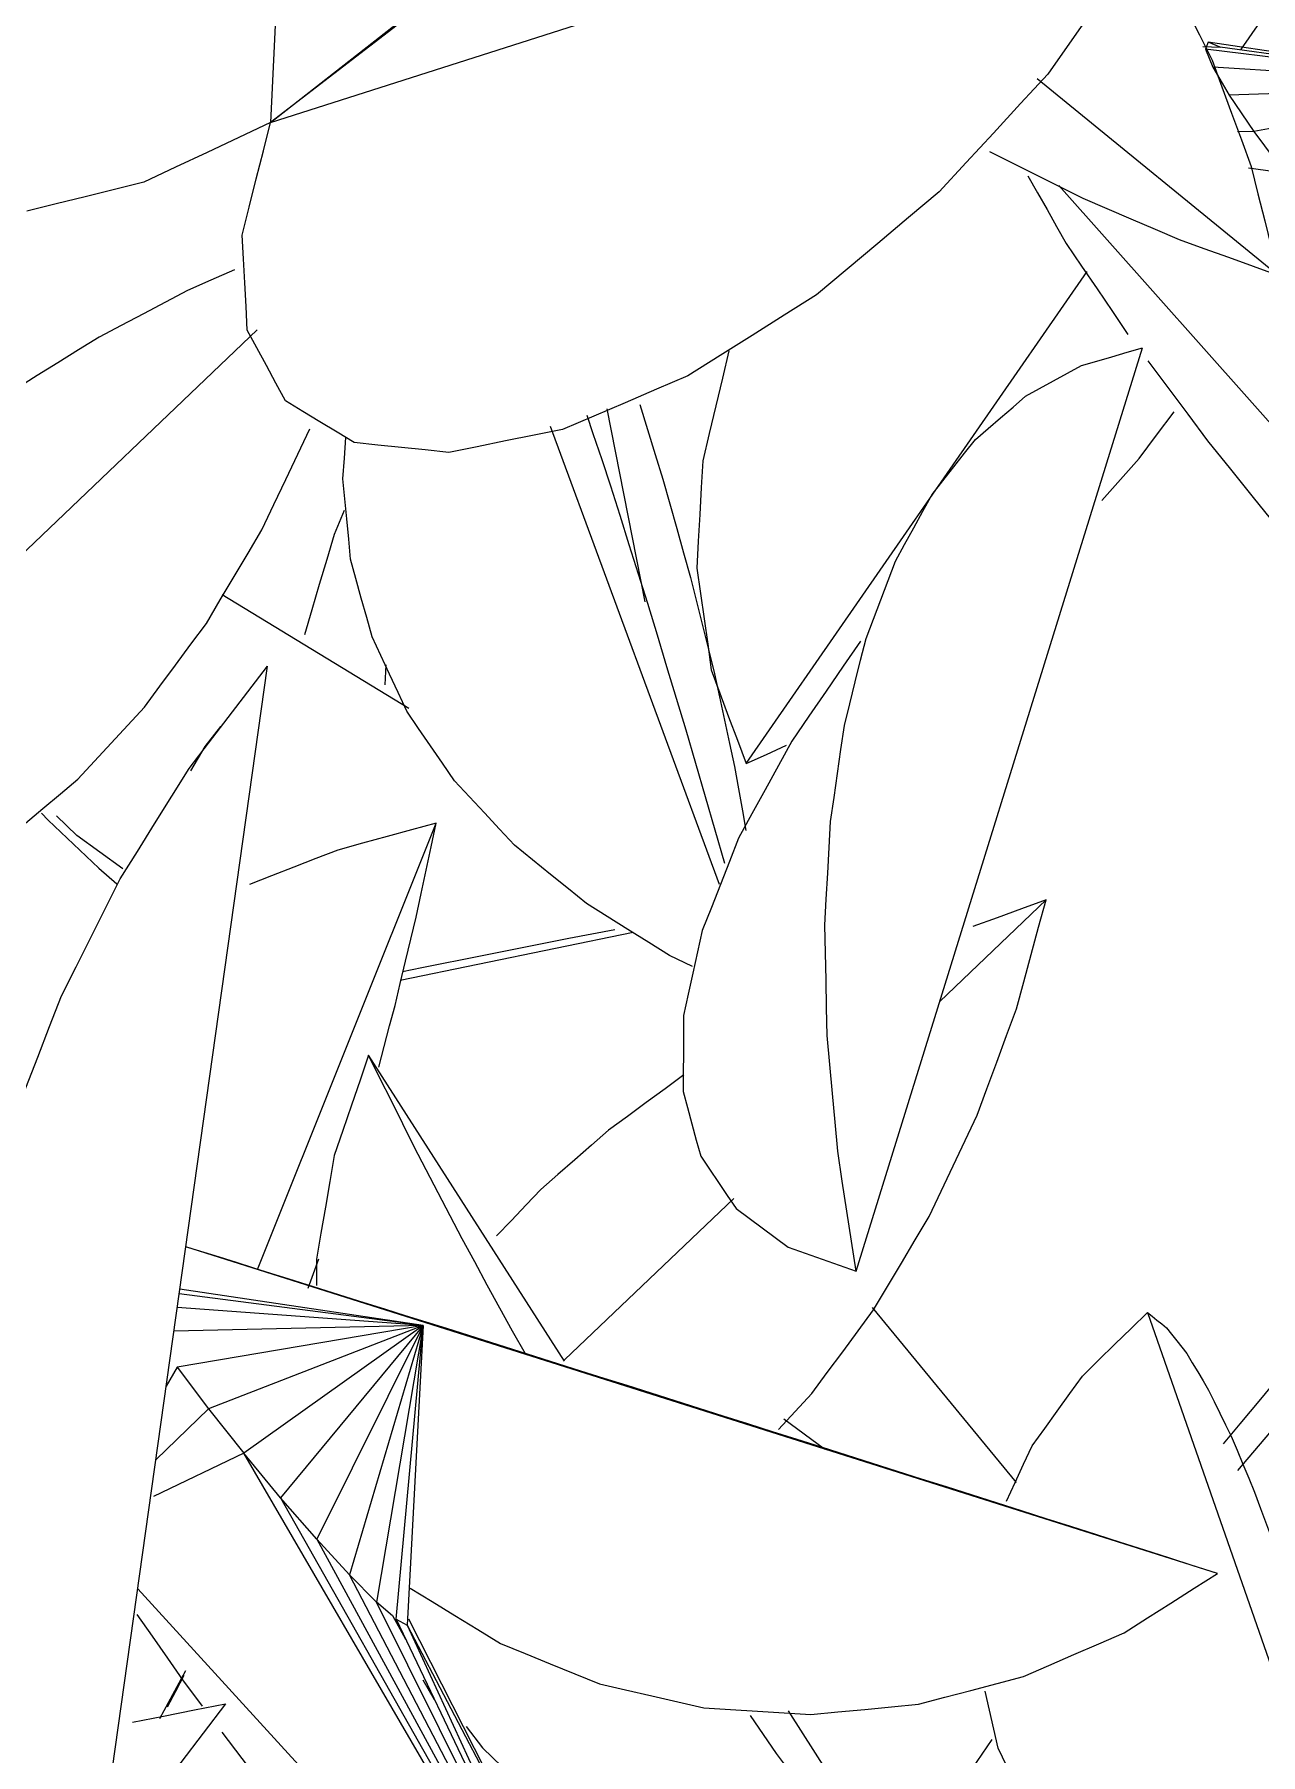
# Model space of a CAD drawing. Header units: metres. Extents: x 10.2 to 20.8, y -0.2 to 6.6.
# Drawn here: x 17.858 to 17.9044, y 1.4406 to 1.5058 of the extents above; entities that cross this region are included whole.
import ezdxf

# ---------------------------------------------------------------- set-up
doc = ezdxf.new("R2010")
doc.units = ezdxf.units.M
doc.layers.add('Importações nas famílias', color=250, linetype='Continuous', lineweight=5)
doc.layers.add('Vegetação', color=7, linetype='Continuous', lineweight=5)

# ---------------------------------------------------------------- blocks, each defined once
blk = doc.blocks.new('Planta_pergolado_12200 - plantas pergolado_skp_Component_12-V337-Corte 3')
at = {"layer": 'Importações nas famílias'}
for p, q in [((17.900087, 1.50949), (17.900666, 1.508605)), ((17.905091, 1.496625), (17.895969, 1.504064))]:
    blk.add_line(p, q, dxfattribs=at)
at = {"layer": 'Importações nas famílias', "flags": 128}
for points in [[(17.900666, 1.508605), (17.901147, 1.507648), (17.901628, 1.506691), (17.902109, 1.505734), (17.90259, 1.504777)], [(17.90259, 1.504777), (17.902961, 1.503771), (17.903333, 1.502765), (17.903705, 1.501759), (17.904076, 1.500752)], [(17.897707, 1.499537), (17.896824, 1.499978), (17.895941, 1.500419), (17.895058, 1.50086), (17.894175, 1.501302)], [(17.904076, 1.500752), (17.90433, 1.49972), (17.904584, 1.498689), (17.904838, 1.497657), (17.905091, 1.496625)], [(17.901359, 1.497973), (17.900446, 1.498364), (17.899533, 1.498755), (17.89862, 1.499146), (17.897707, 1.499537)], [(17.905091, 1.496625), (17.904158, 1.496962), (17.903225, 1.497299), (17.902292, 1.497636), (17.901359, 1.497973)]]:
    blk.add_lwpolyline(points, dxfattribs=at)
blk = doc.blocks.new('Planta_pergolado_12200 - plantas pergolado_skp_Component_16-V338-Corte 3')
blk.add_blockref('Planta_pergolado_12200 - plantas pergolado_skp_Component_12-V337-Corte 3', (0, 0))
blk = doc.blocks.new('Planta_pergolado_12200 - plantas pergolado_skp_Component_12-V388-Corte 3')
at = {"layer": 'Importações nas famílias'}
for p, q in [((17.900147, 1.457355), (17.910351, 1.428102)), ((17.898323, 1.434946), (17.897705, 1.435531)), ((17.900179, 1.433191), (17.89956, 1.433776))]:
    blk.add_line(p, q, dxfattribs=at)
at = {"layer": 'Importações nas famílias', "flags": 128}
for points in [[(17.897679, 1.45494), (17.898296, 1.455543), (17.898913, 1.456147), (17.89953, 1.456751), (17.900147, 1.457355)], [(17.900147, 1.457355), (17.900326, 1.45721), (17.900505, 1.457066), (17.900685, 1.456921), (17.900864, 1.456777)], [(17.900864, 1.456777), (17.901057, 1.456531), (17.901251, 1.456285), (17.901444, 1.45604), (17.901637, 1.455794)], [(17.901637, 1.455794), (17.901842, 1.45545), (17.902047, 1.455106), (17.902252, 1.454762), (17.902457, 1.454417)], [(17.895777, 1.452305), (17.896252, 1.452964), (17.896728, 1.453622), (17.897203, 1.454281), (17.897679, 1.45494)], [(17.902457, 1.454417), (17.902671, 1.453979), (17.902886, 1.45354), (17.9031, 1.453101), (17.903315, 1.452663)], [(17.903315, 1.452663), (17.903536, 1.452134), (17.903757, 1.451606), (17.903979, 1.451077), (17.9042, 1.450549)], [(17.894808, 1.450212), (17.895131, 1.45091), (17.895454, 1.451607), (17.895777, 1.452305)], [(17.9042, 1.450549), (17.904426, 1.449936), (17.904652, 1.449324), (17.904878, 1.448712), (17.905104, 1.448099)], [(17.905104, 1.448099), (17.905332, 1.44741), (17.905561, 1.446721), (17.905789, 1.446031), (17.906017, 1.445342)], [(17.906017, 1.445342), (17.906244, 1.444583), (17.906472, 1.443824), (17.9067, 1.443065), (17.906927, 1.442307)], [(17.894496, 1.44086), (17.894331, 1.441576), (17.894166, 1.442291), (17.894001, 1.443007)], [(17.906927, 1.442307), (17.907152, 1.441487), (17.907377, 1.440667), (17.907601, 1.439847), (17.907826, 1.439028)], [(17.895796, 1.438108), (17.895471, 1.438796), (17.895146, 1.439484), (17.894821, 1.440172), (17.894496, 1.44086)], [(17.907826, 1.439028), (17.908045, 1.438156), (17.908264, 1.437284), (17.908483, 1.436413), (17.908703, 1.435541)], [(17.897705, 1.435531), (17.897227, 1.436175), (17.89675, 1.436819), (17.896273, 1.437463), (17.895796, 1.438108)], [(17.908703, 1.435541), (17.908914, 1.434627), (17.909125, 1.433713), (17.909336, 1.4328), (17.909548, 1.431886)], [(17.90316, 1.431142), (17.902414, 1.431655), (17.901669, 1.432167), (17.900924, 1.432679), (17.900179, 1.433191)], [(17.909548, 1.431886), (17.909748, 1.43094), (17.909949, 1.429994), (17.91015, 1.429048), (17.910351, 1.428102)], [(17.906577, 1.429433), (17.905723, 1.42986), (17.904868, 1.430287), (17.904014, 1.430715), (17.90316, 1.431142)], [(17.910351, 1.428102), (17.909408, 1.428435), (17.908464, 1.428768), (17.907521, 1.4291), (17.906577, 1.429433)]]:
    blk.add_lwpolyline(points, dxfattribs=at)
blk = doc.blocks.new('Planta_pergolado_12200 - plantas pergolado_skp_Component_17-V390-Corte 3')
at = {"layer": 'Importações nas famílias'}
blk.add_line((17.909843, 1.458818), (17.903558, 1.451367), dxfattribs=at)
at = {"layer": 'Importações nas famílias', "flags": 128}
for points in [[(17.905198, 1.455007), (17.904422, 1.454073), (17.903646, 1.453139), (17.903016, 1.452379)], [(17.894256, 1.441185), (17.893874, 1.44063), (17.893492, 1.440075), (17.89311, 1.43952), (17.892728, 1.438965)]]:
    blk.add_lwpolyline(points, dxfattribs=at)
blk = doc.blocks.new('Planta_pergolado_12200 - plantas pergolado_skp_Component_16-V391-Corte 3')
for name in ['Planta_pergolado_12200 - plantas pergolado_skp_Component_17-V390-Corte 3', 'Planta_pergolado_12200 - plantas pergolado_skp_Component_12-V388-Corte 3']:
    blk.add_blockref(name, (0, 0))
blk = doc.blocks.new('Planta_pergolado_12200 - plantas pergolado_skp_-3067429-Corte 3')
for name in ['Planta_pergolado_12200 - plantas pergolado_skp_Component_16-V338-Corte 3', 'Planta_pergolado_12200 - plantas pergolado_skp_Component_16-V391-Corte 3']:
    blk.add_blockref(name, (0, 0))
blk = doc.blocks.new('Planta_pergolado_12200 - plantas pergolado_skp_Component_12-V491-Corte 3')
at = {"layer": 'Importações nas famílias'}
for p, q in [((17.865233, 1.442536), (17.86041, 1.436214)), ((17.856886, 1.431595), (17.831294, 1.398052)), ((17.842214, 1.429939), (17.843093, 1.430958)), ((17.832399, 1.412736), (17.832708, 1.413598))]:
    blk.add_line(p, q, dxfattribs=at)
at = {"layer": 'Importações nas famílias', "flags": 128}
for points in [[(17.861712, 1.441835), (17.862886, 1.442069), (17.864059, 1.442302), (17.865233, 1.442536)], [(17.851336, 1.437557), (17.85247, 1.43815), (17.853603, 1.438743), (17.854737, 1.439336)], [(17.847043, 1.434544), (17.848117, 1.435297), (17.84919, 1.43605), (17.850263, 1.436804), (17.851336, 1.437557)], [(17.843093, 1.430958), (17.84408, 1.431854), (17.845068, 1.432751), (17.846056, 1.433647), (17.847043, 1.434544)], [(17.831317, 1.407746), (17.831587, 1.408993), (17.831858, 1.410241), (17.832128, 1.411488), (17.832399, 1.412736)], [(17.830946, 1.402813), (17.831039, 1.404046), (17.831131, 1.405279), (17.831224, 1.406513), (17.831317, 1.407746)], [(17.831294, 1.398052), (17.831207, 1.399242), (17.83112, 1.400433), (17.831033, 1.401623), (17.830946, 1.402813)]]:
    blk.add_lwpolyline(points, dxfattribs=at)
blk = doc.blocks.new('Planta_pergolado_12200 - plantas pergolado_skp_Component_16-V493-Corte 3')
blk.add_blockref('Planta_pergolado_12200 - plantas pergolado_skp_Component_12-V491-Corte 3', (0, 0))
blk = doc.blocks.new('Planta_pergolado_12200 - plantas pergolado_skp_Component_12-V90-Corte 3')
at = {"layer": 'Importações nas famílias'}
blk.add_line((17.818677, 0.403052), (17.829521, 0.438018), dxfattribs=at)
at = {"layer": 'Importações nas famílias', "flags": 128}
for points in [[(17.827207, 0.437344), (17.827786, 0.437512), (17.828364, 0.437681), (17.828943, 0.437849), (17.829521, 0.438018)], [(17.825092, 0.436183), (17.82562, 0.436473), (17.826149, 0.436763), (17.826678, 0.437054), (17.827207, 0.437344)], [(17.823199, 0.434549), (17.823672, 0.434957), (17.824145, 0.435366), (17.824618, 0.435774), (17.825092, 0.436183)], [(17.82155, 0.432459), (17.821962, 0.432981), (17.822374, 0.433504), (17.822786, 0.434026), (17.823199, 0.434549)], [(17.820162, 0.429937), (17.820509, 0.430568), (17.820856, 0.431198), (17.821203, 0.431829), (17.82155, 0.432459)], [(17.819052, 0.427011), (17.81933, 0.427743), (17.819607, 0.428474), (17.819885, 0.429206), (17.820162, 0.429937)], [(17.818842, 0.426914), (17.818191, 0.425967), (17.81754, 0.42502), (17.81689, 0.424073), (17.816239, 0.423126)], [(17.818232, 0.423713), (17.818437, 0.424538), (17.818642, 0.425362), (17.818847, 0.426187), (17.819052, 0.427011)], [(17.81771, 0.42008), (17.817841, 0.420989), (17.817971, 0.421897), (17.818101, 0.422805), (17.818232, 0.423713)], [(17.816239, 0.423126), (17.815736, 0.422205), (17.815232, 0.421284), (17.814729, 0.420363), (17.814226, 0.419442)], [(17.817493, 0.416153), (17.817547, 0.417135), (17.817602, 0.418117), (17.817656, 0.419099), (17.81771, 0.42008)], [(17.814226, 0.419442), (17.813882, 0.418569), (17.813538, 0.417696), (17.813194, 0.416823), (17.81285, 0.415949)], [(17.81285, 0.415949), (17.812673, 0.415144), (17.812497, 0.41434), (17.81232, 0.413535), (17.812144, 0.41273)], [(17.817583, 0.411974), (17.817561, 0.413019), (17.817538, 0.414064), (17.817516, 0.415108), (17.817493, 0.416153)], [(17.812144, 0.41273), (17.812139, 0.412012), (17.812134, 0.411294), (17.812129, 0.410576), (17.812124, 0.409859)], [(17.817979, 0.407591), (17.81788, 0.408687), (17.817781, 0.409783), (17.817682, 0.410879), (17.817583, 0.411974)], [(17.812124, 0.409859), (17.812291, 0.409245), (17.812457, 0.408631), (17.812624, 0.408017), (17.812791, 0.407403)], [(17.812791, 0.407403), (17.813125, 0.406908), (17.81346, 0.406412), (17.813794, 0.405917), (17.814128, 0.405422)], [(17.818677, 0.403052), (17.818502, 0.404187), (17.818328, 0.405322), (17.818153, 0.406457), (17.817979, 0.407591)], [(17.814128, 0.405422), (17.814623, 0.405056), (17.815117, 0.404691), (17.815612, 0.404325), (17.816106, 0.40396)], [(17.816106, 0.40396), (17.816749, 0.403733), (17.817391, 0.403506), (17.818034, 0.403279), (17.818677, 0.403052)]]:
    blk.add_lwpolyline(points, dxfattribs=at)
blk = doc.blocks.new('Planta_pergolado_12200 - plantas pergolado_skp_Component_12-V91-Corte 3')
at = {"layer": 'Importações nas famílias'}
for p, q in [((17.788614, 0.370671), (17.796384, 0.425955)), ((17.794608, 0.423677), (17.794016, 0.422917)), ((17.794016, 0.422917), (17.793473, 0.421998))]:
    blk.add_line(p, q, dxfattribs=at)
at = {"layer": 'Importações nas famílias', "flags": 128}
for points in [[(17.793415, 0.422082), (17.794157, 0.42305), (17.7949, 0.424018), (17.795642, 0.424987), (17.796384, 0.425955)], [(17.790807, 0.417905), (17.791459, 0.418949), (17.792111, 0.419993), (17.792763, 0.421038), (17.793415, 0.422082)], [(17.788588, 0.413473), (17.789143, 0.414581), (17.789697, 0.415689), (17.790252, 0.416797), (17.790807, 0.417905)], [(17.786783, 0.408834), (17.787234, 0.409994), (17.787686, 0.411154), (17.788137, 0.412314), (17.788588, 0.413473)], [(17.785412, 0.40404), (17.785755, 0.405238), (17.786098, 0.406437), (17.786441, 0.407636), (17.786783, 0.408834)], [(17.784491, 0.399143), (17.784721, 0.400368), (17.784952, 0.401592), (17.785182, 0.402816), (17.785412, 0.40404)], [(17.784029, 0.394199), (17.784145, 0.395435), (17.78426, 0.396671), (17.784376, 0.397907), (17.784491, 0.399143)], [(17.784032, 0.389263), (17.784032, 0.390497), (17.784031, 0.391731), (17.78403, 0.392965), (17.784029, 0.394199)], [(17.7845, 0.384388), (17.784383, 0.385607), (17.784266, 0.386825), (17.784149, 0.388044), (17.784032, 0.389263)], [(17.785427, 0.379629), (17.785195, 0.380819), (17.784964, 0.382009), (17.784732, 0.383198), (17.7845, 0.384388)], [(17.786803, 0.37504), (17.786459, 0.376188), (17.786115, 0.377335), (17.785771, 0.378482), (17.785427, 0.379629)], [(17.788614, 0.370671), (17.788161, 0.371763), (17.787709, 0.372856), (17.787256, 0.373948), (17.786803, 0.37504)]]:
    blk.add_lwpolyline(points, dxfattribs=at)
blk = doc.blocks.new('Planta_pergolado_12200 - plantas pergolado_skp_Component_12-V93-Corte 3')
at = {"layer": 'Importações nas famílias'}
for p, q in [((17.813509, 0.417696), (17.807106, 0.435031)), ((17.812486, 0.414585), (17.811606, 0.415008))]:
    blk.add_line(p, q, dxfattribs=at)
at = {"layer": 'Importações nas famílias', "flags": 128}
for points in [[(17.808481, 0.435471), (17.808712, 0.434777), (17.809043, 0.433782), (17.809374, 0.432788)], [(17.799242, 0.433061), (17.799298, 0.433841), (17.799354, 0.434621)], [(17.799536, 0.430011), (17.799462, 0.430773), (17.799389, 0.431536), (17.799315, 0.432298), (17.799242, 0.433061)], [(17.809374, 0.432788), (17.809725, 0.431677), (17.810076, 0.430567), (17.810427, 0.429457), (17.810777, 0.428346)], [(17.800345, 0.427066), (17.800143, 0.427803), (17.79994, 0.428539), (17.799738, 0.429275), (17.799536, 0.430011)], [(17.810777, 0.428346), (17.81114, 0.427146), (17.811502, 0.425945), (17.811864, 0.424745), (17.812226, 0.423544)], [(17.80166, 0.42426), (17.801331, 0.424962), (17.801002, 0.425663), (17.800674, 0.426365), (17.800345, 0.427066)], [(17.803466, 0.421623), (17.803014, 0.422282), (17.802563, 0.422941), (17.802111, 0.423601), (17.80166, 0.42426)], [(17.812226, 0.423544), (17.812592, 0.422282), (17.812957, 0.42102), (17.813322, 0.419757), (17.813687, 0.418495)], [(17.805743, 0.419184), (17.805174, 0.419794), (17.804605, 0.420403), (17.804035, 0.421013), (17.803466, 0.421623)], [(17.808467, 0.416971), (17.807786, 0.417524), (17.807105, 0.418077), (17.806424, 0.418631), (17.805743, 0.419184)], [(17.811606, 0.415008), (17.810821, 0.415499), (17.810036, 0.415989), (17.809252, 0.41648), (17.808467, 0.416971)]]:
    blk.add_lwpolyline(points, dxfattribs=at)
blk = doc.blocks.new('Planta_pergolado_12200 - plantas pergolado_skp_Component_17-V505-Corte 3')
at = {"layer": 'Importações nas famílias'}
for p, q in [((17.868364, 1.531718), (17.866933, 1.502413)), ((17.866933, 1.502413), (17.889818, 1.520354)), ((17.890034, 1.52019), (17.866933, 1.502413)), ((17.866933, 1.502413), (17.901933, 1.513607))]:
    blk.add_line(p, q, dxfattribs=at)
at = {"layer": 'Importações nas famílias', "flags": 128}
for points in [[(17.899671, 1.508958), (17.898846, 1.50778), (17.89802, 1.506601), (17.897195, 1.505423), (17.89637, 1.504244)], [(17.89637, 1.504244), (17.895341, 1.50313), (17.894313, 1.502016), (17.893284, 1.500902), (17.892255, 1.499788)], [(17.866933, 1.502413), (17.865734, 1.501849), (17.864534, 1.501285), (17.863335, 1.500721), (17.862135, 1.500157)], [(17.865863, 1.498146), (17.866131, 1.499213), (17.866398, 1.50028), (17.866666, 1.501347), (17.866933, 1.502413)], [(17.862135, 1.500157), (17.86103, 1.499881), (17.859924, 1.499606), (17.858818, 1.49933), (17.857713, 1.499054)], [(17.892255, 1.499788), (17.891094, 1.498814), (17.889932, 1.49784), (17.88877, 1.496865), (17.887608, 1.495891)], [(17.866059, 1.494551), (17.86601, 1.49545), (17.865961, 1.496348), (17.865912, 1.497247), (17.865863, 1.498146)], [(17.887608, 1.495891), (17.886392, 1.495124), (17.885176, 1.494356), (17.88396, 1.493588), (17.882744, 1.492821)], [(17.867507, 1.491873), (17.867145, 1.492542), (17.866783, 1.493212), (17.866421, 1.493881), (17.866059, 1.494551)], [(17.882744, 1.492821), (17.881557, 1.492312), (17.88037, 1.491803), (17.879183, 1.491294), (17.877995, 1.490785)], [(17.870108, 1.490295), (17.869458, 1.490689), (17.868807, 1.491084), (17.868157, 1.491478), (17.867507, 1.491873)], [(17.877995, 1.490785), (17.876918, 1.49057), (17.87584, 1.490355), (17.874763, 1.490139), (17.873685, 1.489924)], [(17.873685, 1.489924), (17.872791, 1.490016), (17.871897, 1.490109), (17.871002, 1.490202), (17.870108, 1.490295)]]:
    blk.add_lwpolyline(points, dxfattribs=at)
blk = doc.blocks.new('Planta_pergolado_12200 - plantas pergolado_skp_Component_16-V506-Corte 3')
for name, p in [('Planta_pergolado_12200 - plantas pergolado_skp_Component_17-V505-Corte 3', (0, 0)), ('Planta_pergolado_12200 - plantas pergolado_skp_Component_12-V90-Corte 3', (0.070436, 1.055867)), ('Planta_pergolado_12200 - plantas pergolado_skp_Component_12-V93-Corte 3', (0.070436, 1.055867)), ('Planta_pergolado_12200 - plantas pergolado_skp_Component_12-V91-Corte 3', (0.070436, 1.055867))]:
    blk.add_blockref(name, p)
blk = doc.blocks.new('Planta_pergolado_12200 - plantas pergolado_skp_-V514-Corte 3')
for name in ['Planta_pergolado_12200 - plantas pergolado_skp_Component_16-V506-Corte 3', 'Planta_pergolado_12200 - plantas pergolado_skp_Component_16-V493-Corte 3']:
    blk.add_blockref(name, (0, 0))
blk = doc.blocks.new('Planta_pergolado_12200 - plantas pergolado_skp_-3067431-Corte 3')
blk.add_blockref('Planta_pergolado_12200 - plantas pergolado_skp_-V514-Corte 3', (0, 0))
blk = doc.blocks.new('Planta_pergolado_12200 - plantas pergolado_skp_-3067432-Corte 3')
for name in ['Planta_pergolado_12200 - plantas pergolado_skp_-3067431-Corte 3', 'Planta_pergolado_12200 - plantas pergolado_skp_-3067429-Corte 3']:
    blk.add_blockref(name, (0, 0))
blk = doc.blocks.new('Planta_pergolado_12200 - plantas pergolado_skp_Component_12-V729-Corte 3')
at = {"layer": 'Importações nas famílias'}
blk.add_line((17.863714, 1.443785), (17.862737, 1.441964), dxfattribs=at)
at = {"layer": 'Importações nas famílias', "flags": 128}
blk.add_lwpolyline([(17.863657, 1.443605), (17.863338, 1.443003), (17.863018, 1.442402)], dxfattribs=at)
blk = doc.blocks.new('Planta_pergolado_12200 - plantas pergolado_skp_Component_16-V730-Corte 3')
blk.add_blockref('Planta_pergolado_12200 - plantas pergolado_skp_Component_12-V729-Corte 3', (0, 0))
blk = doc.blocks.new('Planta_pergolado_12200 - plantas pergolado_skp_-3067438-Corte 3')
blk.add_blockref('Planta_pergolado_12200 - plantas pergolado_skp_Component_16-V730-Corte 3', (0, 0))
blk = doc.blocks.new('Planta_pergolado_12200 - plantas pergolado_skp_Component_12-V989-Corte 3')
at = {"layer": 'Importações nas famílias'}
for p, q in [((17.841717, 1.449093), (17.842938, 1.448974)), ((17.849949, 1.436448), (17.835238, 1.438835)), ((17.865531, 1.433919), (17.860208, 1.434783))]:
    blk.add_line(p, q, dxfattribs=at)
at = {"layer": 'Importações nas famílias', "flags": 128}
for points in [[(17.842938, 1.448974), (17.844184, 1.448687), (17.845429, 1.4484), (17.846675, 1.448113), (17.847921, 1.447827)], [(17.847921, 1.447827), (17.849078, 1.447386), (17.850235, 1.446946), (17.851392, 1.446506), (17.852549, 1.446066)], [(17.852549, 1.446066), (17.853591, 1.445483), (17.854633, 1.444901)], [(17.862504, 1.438457), (17.862543, 1.438413), (17.863283, 1.437589)], [(17.863283, 1.437589), (17.863845, 1.436671), (17.864407, 1.435754), (17.864969, 1.434836), (17.865531, 1.433919)], [(17.865531, 1.433919), (17.864625, 1.433661), (17.86372, 1.433403), (17.862814, 1.433145), (17.861908, 1.432887)], [(17.861908, 1.432887), (17.860926, 1.432709), (17.859943, 1.432531)], [(17.844399, 1.432064), (17.843619, 1.432165), (17.842445, 1.432317)]]:
    blk.add_lwpolyline(points, dxfattribs=at)
blk = doc.blocks.new('Planta_pergolado_12200 - plantas pergolado_skp_Component_16-V993-Corte 3')
blk.add_blockref('Planta_pergolado_12200 - plantas pergolado_skp_Component_12-V989-Corte 3', (0, 0))
blk = doc.blocks.new('Planta_pergolado_12200 - plantas pergolado_skp_-V996-Corte 3')
blk.add_blockref('Planta_pergolado_12200 - plantas pergolado_skp_Component_16-V993-Corte 3', (0, 0))
blk = doc.blocks.new('Planta_pergolado_12200 - plantas pergolado_skp_-3067442-Corte 3')
blk.add_blockref('Planta_pergolado_12200 - plantas pergolado_skp_-V996-Corte 3', (0, 0))
blk = doc.blocks.new('Planta_pergolado_12200 - plantas pergolado_skp_-3067443-Corte 3')
for name in ['Planta_pergolado_12200 - plantas pergolado_skp_-3067442-Corte 3', 'Planta_pergolado_12200 - plantas pergolado_skp_-3067438-Corte 3']:
    blk.add_blockref(name, (0, 0))
blk = doc.blocks.new('Planta_pergolado_12200 - plantas pergolado_skp_Component_12-V1128-Corte 3')
at = {"layer": 'Importações nas famílias'}
blk.add_line((17.869724, 1.487727), (17.869345, 1.486812), dxfattribs=at)
at = {"layer": 'Importações nas famílias', "flags": 128}
blk.add_lwpolyline([(17.869345, 1.486812), (17.869064, 1.485864), (17.868783, 1.484916), (17.868501, 1.483967), (17.86822, 1.483019)], dxfattribs=at)
blk = doc.blocks.new('Planta_pergolado_12200 - plantas pergolado_skp_Component_16-V1133-Corte 3')
blk.add_blockref('Planta_pergolado_12200 - plantas pergolado_skp_Component_12-V1128-Corte 3', (0, 0))
blk = doc.blocks.new('Planta_pergolado_12200 - plantas pergolado_skp_-V1183-Corte 3')
blk.add_blockref('Planta_pergolado_12200 - plantas pergolado_skp_Component_16-V1133-Corte 3', (0, 0))
blk = doc.blocks.new('Planta_pergolado_12200 - plantas pergolado_skp_Component_12-V1248-Corte 3')
at = {"layer": 'Importações nas famílias'}
blk.add_line((17.866445, 1.458975), (17.873212, 1.475877), dxfattribs=at)
at = {"layer": 'Importações nas famílias', "flags": 128}
for points in [[(17.873212, 1.475877), (17.872281, 1.475625), (17.871351, 1.475372), (17.870421, 1.475119), (17.86949, 1.474866)], [(17.872447, 1.472329), (17.872638, 1.473216), (17.872829, 1.474103), (17.87302, 1.47499), (17.873212, 1.475877)], [(17.86949, 1.474866), (17.868652, 1.474539), (17.867815, 1.474211), (17.866977, 1.473883), (17.866139, 1.473555)], [(17.871653, 1.46898), (17.871851, 1.469817), (17.87205, 1.470655), (17.872248, 1.471492), (17.872447, 1.472329)], [(17.871042, 1.466645), (17.871245, 1.467424), (17.871449, 1.468202), (17.871653, 1.46898)], [(17.868362, 1.458276), (17.868568, 1.458828), (17.868773, 1.459381)]]:
    blk.add_lwpolyline(points, dxfattribs=at)
blk = doc.blocks.new('Planta_pergolado_12200 - plantas pergolado_skp_Component_12-V1249-Corte 3')
at = {"layer": 'Importações nas famílias'}
blk.add_line((17.902799, 1.44747), (17.863729, 1.459834), dxfattribs=at)
at = {"layer": 'Importações nas famílias', "flags": 128}
for points in [[(17.865001, 1.459443), (17.864425, 1.459623), (17.86385, 1.459802)], [(17.867606, 1.458628), (17.866955, 1.458832), (17.866303, 1.459036), (17.865652, 1.45924), (17.865001, 1.459443)], [(17.870486, 1.457724), (17.869766, 1.45795), (17.869046, 1.458176), (17.868326, 1.458402), (17.867606, 1.458628)], [(17.873609, 1.456741), (17.872829, 1.456987), (17.872048, 1.457232), (17.871267, 1.457478), (17.870486, 1.457724)], [(17.876941, 1.45569), (17.876108, 1.455952), (17.875275, 1.456215), (17.874442, 1.456478), (17.873609, 1.456741)], [(17.880444, 1.454582), (17.879568, 1.454859), (17.878692, 1.455136), (17.877817, 1.455413), (17.876941, 1.45569)], [(17.884079, 1.453431), (17.88317, 1.453718), (17.882261, 1.454006), (17.881352, 1.454294), (17.880444, 1.454582)], [(17.887806, 1.452248), (17.886874, 1.452544), (17.885942, 1.452839), (17.88501, 1.453135), (17.884079, 1.453431)], [(17.891583, 1.451047), (17.890639, 1.451347), (17.889694, 1.451647), (17.88875, 1.451948), (17.887806, 1.452248)], [(17.895369, 1.449841), (17.894423, 1.450143), (17.893476, 1.450444), (17.89253, 1.450746), (17.891583, 1.451047)], [(17.899122, 1.448645), (17.898184, 1.448944), (17.897245, 1.449243), (17.896307, 1.449542), (17.895369, 1.449841)], [(17.902799, 1.44747), (17.90188, 1.447763), (17.90096, 1.448057), (17.900041, 1.448351), (17.899122, 1.448645)], [(17.899259, 1.445226), (17.900144, 1.445787), (17.901029, 1.446348), (17.901914, 1.446909), (17.902799, 1.44747)], [(17.872229, 1.446916), (17.873053, 1.44641), (17.873918, 1.44588), (17.874784, 1.445349), (17.875649, 1.444819)], [(17.895453, 1.443564), (17.896405, 1.44398), (17.897356, 1.444395), (17.898308, 1.444811), (17.899259, 1.445226)], [(17.875649, 1.444819), (17.876586, 1.444436), (17.877524, 1.444053), (17.878461, 1.44367), (17.879398, 1.443287)], [(17.89147, 1.442523), (17.892466, 1.442783), (17.893461, 1.443044), (17.894457, 1.443304), (17.895453, 1.443564)], [(17.879398, 1.443287), (17.880385, 1.443061), (17.881373, 1.442835), (17.88236, 1.442609), (17.883347, 1.442382)], [(17.883347, 1.442382), (17.884361, 1.442318), (17.885375, 1.442254), (17.886389, 1.44219), (17.887402, 1.442126)], [(17.887402, 1.442126), (17.888419, 1.442225), (17.889436, 1.442324), (17.890453, 1.442423), (17.89147, 1.442523)]]:
    blk.add_lwpolyline(points, dxfattribs=at)
blk = doc.blocks.new('Planta_pergolado_12200 - plantas pergolado_skp_Component_12-V1250-Corte 3')
at = {"layer": 'Importações nas famílias'}
for p, q in [((17.878074, 1.455509), (17.870654, 1.467096)), ((17.868682, 1.459369), (17.868679, 1.458375)), ((17.87659, 1.455789), (17.876098, 1.45665)), ((17.893361, 1.431636), (17.886549, 1.442274)), ((17.874346, 1.441678), (17.874962, 1.440866))]:
    blk.add_line(p, q, dxfattribs=at)
at = {"layer": 'Importações nas famílias', "flags": 128}
for points in [[(17.870654, 1.467096), (17.870327, 1.466148), (17.870001, 1.465199), (17.869674, 1.46425), (17.869348, 1.463302)], [(17.872372, 1.463632), (17.871943, 1.464498), (17.871513, 1.465364), (17.871083, 1.46623), (17.870654, 1.467096)], [(17.869348, 1.463302), (17.869181, 1.462319), (17.869015, 1.461335), (17.868848, 1.460352), (17.868682, 1.459369)], [(17.874194, 1.460137), (17.873738, 1.461011), (17.873283, 1.461885), (17.872828, 1.462759), (17.872372, 1.463632)], [(17.876098, 1.45665), (17.875622, 1.457522), (17.875146, 1.458393), (17.87467, 1.459265), (17.874194, 1.460137)], [(17.886103, 1.440655), (17.885605, 1.441376), (17.885108, 1.442097)], [(17.874962, 1.440866), (17.875704, 1.440151), (17.876447, 1.439437), (17.87719, 1.438722), (17.877932, 1.438008)], [(17.888045, 1.437994), (17.887559, 1.438659), (17.887074, 1.439324), (17.886589, 1.43999), (17.886103, 1.440655)], [(17.877932, 1.438008), (17.878785, 1.437407), (17.879637, 1.436806), (17.880489, 1.436206), (17.881342, 1.435605)], [(17.889915, 1.435586), (17.889448, 1.436188), (17.88898, 1.43679), (17.888512, 1.437392), (17.888045, 1.437994)], [(17.881342, 1.435605), (17.882284, 1.435133), (17.883226, 1.43466), (17.884168, 1.434188), (17.88511, 1.433715)], [(17.891694, 1.433459), (17.891249, 1.433991), (17.890805, 1.434523), (17.89036, 1.435055), (17.889915, 1.435586)], [(17.88511, 1.433715), (17.886119, 1.433382), (17.887129, 1.433048), (17.888138, 1.432715), (17.889148, 1.432382)], [(17.893361, 1.431636), (17.892944, 1.432092), (17.892528, 1.432548), (17.892111, 1.433004), (17.891694, 1.433459)], [(17.889148, 1.432382), (17.890201, 1.432195), (17.891254, 1.432009), (17.892308, 1.431823), (17.893361, 1.431636)]]:
    blk.add_lwpolyline(points, dxfattribs=at)
blk = doc.blocks.new('Planta_pergolado_12200 - plantas pergolado_skp_Component_12-V1251-Corte 3')
at = {"layer": 'Importações nas famílias'}
blk.add_line((17.866428, 1.494566), (17.844084, 1.473214), dxfattribs=at)
at = {"layer": 'Importações nas famílias', "flags": 128}
for points in [[(17.865568, 1.496839), (17.864683, 1.496448), (17.863797, 1.496057)], [(17.863797, 1.496057), (17.862959, 1.495616), (17.862122, 1.495175), (17.861284, 1.494734), (17.860447, 1.494293)], [(17.860447, 1.494293), (17.859666, 1.493807), (17.858886, 1.493321), (17.858106, 1.492835), (17.857326, 1.492349)], [(17.857326, 1.492349), (17.856611, 1.491823), (17.855897, 1.491298), (17.855183, 1.490772), (17.854469, 1.490246)], [(17.866611, 1.486989), (17.867066, 1.487946), (17.86752, 1.488903), (17.867974, 1.48986), (17.868428, 1.490817)], [(17.854469, 1.490246), (17.853829, 1.489687), (17.853188, 1.489128), (17.852548, 1.488569), (17.851908, 1.488009)], [(17.851908, 1.488009), (17.851349, 1.487422), (17.85079, 1.486836), (17.850231, 1.486249), (17.849671, 1.485662)], [(17.864508, 1.483448), (17.865034, 1.484334), (17.86556, 1.485219), (17.866085, 1.486104), (17.866611, 1.486989)], [(17.849671, 1.485662), (17.8492, 1.485054), (17.848728, 1.484446), (17.848256, 1.483839), (17.847784, 1.483231)], [(17.862166, 1.480278), (17.862751, 1.48107), (17.863337, 1.481863), (17.863922, 1.482656), (17.864508, 1.483448)], [(17.847784, 1.483231), (17.847405, 1.482609), (17.847026, 1.481987), (17.846646, 1.481365), (17.846267, 1.480743)], [(17.846267, 1.480743), (17.845985, 1.480113), (17.845702, 1.479484), (17.84542, 1.478855), (17.845137, 1.478225)], [(17.859641, 1.477551), (17.860272, 1.478233), (17.860903, 1.478914), (17.861535, 1.479596), (17.862166, 1.480278)], [(17.845137, 1.478225), (17.844955, 1.477595), (17.844772, 1.476966), (17.844589, 1.476336), (17.844407, 1.475706)], [(17.856992, 1.475333), (17.857654, 1.475888), (17.858316, 1.476442), (17.858979, 1.476997), (17.859641, 1.477551)], [(17.844407, 1.475706), (17.844326, 1.475083), (17.844245, 1.47446), (17.844165, 1.473837), (17.844084, 1.473214)], [(17.854281, 1.473676), (17.854959, 1.47409), (17.855637, 1.474505), (17.856314, 1.474919), (17.856992, 1.475333)], [(17.851573, 1.472618), (17.85225, 1.472882), (17.852927, 1.473147), (17.853604, 1.473411), (17.854281, 1.473676)], [(17.844084, 1.473214), (17.844667, 1.473007), (17.845249, 1.472799), (17.845831, 1.472592), (17.846414, 1.472384)], [(17.846414, 1.472384), (17.847043, 1.472334), (17.847671, 1.472284), (17.8483, 1.472234), (17.848929, 1.472184)], [(17.848929, 1.472184), (17.84959, 1.472292), (17.850251, 1.472401), (17.850912, 1.472509), (17.851573, 1.472618)]]:
    blk.add_lwpolyline(points, dxfattribs=at)
blk = doc.blocks.new('Planta_pergolado_12200 - plantas pergolado_skp_Component_17-V1252-Corte 3')
at = {"layer": 'Importações nas famílias'}
for p, q in [((17.872713, 1.456857), (17.863479, 1.458053)), ((17.872713, 1.456857), (17.863505, 1.458238)), ((17.872713, 1.456857), (17.863407, 1.457542)), ((17.872713, 1.456857), (17.863281, 1.456645)), ((17.872713, 1.456857), (17.863399, 1.455277)), ((17.872713, 1.456857), (17.864583, 1.453707)), ((17.872713, 1.456857), (17.865921, 1.452022)), ((17.872713, 1.456857), (17.86732, 1.450337)), ((17.872713, 1.456857), (17.868686, 1.448767)), ((17.872713, 1.456857), (17.869926, 1.447419)), ((17.872713, 1.456857), (17.870954, 1.446384)), ((17.871701, 1.445734), (17.872713, 1.456857)), ((17.872713, 1.456857), (17.872116, 1.445512)), ((17.863399, 1.455277), (17.862988, 1.454561)), ((17.863399, 1.455277), (17.864583, 1.453707)), ((17.864583, 1.453707), (17.862596, 1.451773)), ((17.864583, 1.453707), (17.865921, 1.452022)), ((17.865921, 1.452022), (17.862504, 1.450383)), ((17.881212, 1.425761), (17.865921, 1.452022)), ((17.86732, 1.450337), (17.865921, 1.452022)), ((17.868686, 1.448767), (17.86732, 1.450337)), ((17.86732, 1.450337), (17.881212, 1.425761)), ((17.869926, 1.447419), (17.868686, 1.448767)), ((17.868686, 1.448767), (17.881212, 1.425761)), ((17.86191, 1.446891), (17.881212, 1.425761)), ((17.881212, 1.425761), (17.869926, 1.447419)), ((17.870954, 1.446384), (17.869926, 1.447419)), ((17.881212, 1.425761), (17.870954, 1.446384)), ((17.871551, 1.445864), (17.870954, 1.446384)), ((17.872067, 1.444966), (17.871566, 1.445864)), ((17.871701, 1.445734), (17.872116, 1.445512)), ((17.871701, 1.445734), (17.881212, 1.425761)), ((17.872116, 1.445512), (17.877795, 1.434684)), ((17.872116, 1.445512), (17.881212, 1.425761)), ((17.877795, 1.434684), (17.872171, 1.445734)), ((17.863608, 1.443437), (17.864354, 1.442447)), ((17.873151, 1.44269), (17.872719, 1.443434))]:
    blk.add_line(p, q, dxfattribs=at)
at = {"layer": 'Importações nas famílias', "flags": 128}
for points in [[(17.861879, 1.445919), (17.862455, 1.445092), (17.863031, 1.444264), (17.863608, 1.443437)], [(17.8651, 1.441457), (17.865846, 1.440467), (17.866592, 1.439477)]]:
    blk.add_lwpolyline(points, dxfattribs=at)
blk = doc.blocks.new('Planta_pergolado_12200 - plantas pergolado_skp_Component_16-V1253-Corte 3')
for name in ['Planta_pergolado_12200 - plantas pergolado_skp_Component_12-V1251-Corte 3', 'Planta_pergolado_12200 - plantas pergolado_skp_Component_17-V1252-Corte 3', 'Planta_pergolado_12200 - plantas pergolado_skp_Component_12-V1248-Corte 3', 'Planta_pergolado_12200 - plantas pergolado_skp_Component_12-V1250-Corte 3', 'Planta_pergolado_12200 - plantas pergolado_skp_Component_12-V1249-Corte 3']:
    blk.add_blockref(name, (0, 0))
blk = doc.blocks.new('Planta_pergolado_12200 - plantas pergolado_skp_-V1313-Corte 3')
blk.add_blockref('Planta_pergolado_12200 - plantas pergolado_skp_Component_16-V1253-Corte 3', (0, 0))
blk = doc.blocks.new('Planta_pergolado_12200 - plantas pergolado_skp_Component_12-V1363-Corte 3')
at = {"layer": 'Importações nas famílias'}
for p, q in [((17.896303, 1.472975), (17.892279, 1.469129)), ((17.884478, 1.461674), (17.878074, 1.455554))]:
    blk.add_line(p, q, dxfattribs=at)
at = {"layer": 'Importações nas famílias', "flags": 128}
for points in [[(17.896303, 1.472975), (17.895379, 1.472638), (17.894456, 1.472301), (17.893532, 1.471964)], [(17.895182, 1.468847), (17.895462, 1.469879), (17.895743, 1.470911), (17.896023, 1.471943), (17.896303, 1.472975)], [(17.893696, 1.464822), (17.894067, 1.465828), (17.894439, 1.466835), (17.89481, 1.467841), (17.895182, 1.468847)], [(17.882593, 1.466354), (17.881879, 1.465828), (17.881165, 1.465303), (17.880451, 1.464777), (17.879737, 1.464252)], [(17.891879, 1.460994), (17.892333, 1.461951), (17.892787, 1.462908), (17.893242, 1.463865), (17.893696, 1.464822)], [(17.879737, 1.464252), (17.879096, 1.463692), (17.878456, 1.463133), (17.877816, 1.462574), (17.877176, 1.462014)], [(17.877176, 1.462014), (17.876617, 1.461428), (17.876057, 1.460841), (17.875498, 1.460254)], [(17.889775, 1.457453), (17.890301, 1.458339), (17.890827, 1.459224), (17.891353, 1.460109), (17.891879, 1.460994)], [(17.887434, 1.454283), (17.888019, 1.455075), (17.888604, 1.455868), (17.88919, 1.456661), (17.889775, 1.457453)], [(17.886171, 1.45292), (17.886802, 1.453601), (17.887434, 1.454283)]]:
    blk.add_lwpolyline(points, dxfattribs=at)
blk = doc.blocks.new('Planta_pergolado_12200 - plantas pergolado_skp_Component_16-V1365-Corte 3')
blk.add_blockref('Planta_pergolado_12200 - plantas pergolado_skp_Component_12-V1363-Corte 3', (0, 0))
blk = doc.blocks.new('Planta_pergolado_12200 - plantas pergolado_skp_Component_17-V1386-Corte 3')
at = {"layer": 'Importações nas famílias'}
for p, q in [((17.902443, 1.505452), (17.902423, 1.5054)), ((17.913598, 1.503813), (17.902443, 1.505452)), ((17.9029, 1.505269), (17.902443, 1.505452)), ((17.902236, 1.505292), (17.9029, 1.505269)), ((17.902423, 1.5054), (17.902347, 1.505193)), ((17.913598, 1.503813), (17.902347, 1.505193)), ((17.902347, 1.505193), (17.90262, 1.504509)), ((17.913598, 1.503813), (17.9029, 1.505269)), ((17.913598, 1.503813), (17.90262, 1.504509)), ((17.90262, 1.504509), (17.903243, 1.503447)), ((17.913598, 1.503813), (17.903243, 1.503447)), ((17.913598, 1.503813), (17.904173, 1.502079)), ((17.913598, 1.503813), (17.905347, 1.500498)), ((17.913598, 1.503813), (17.906685, 1.498813)), ((17.913598, 1.503813), (17.908096, 1.497138)), ((17.913598, 1.503813), (17.909483, 1.495587)), ((17.913529, 1.503585), (17.910753, 1.494265)), ((17.911818, 1.493264), (17.913598, 1.503813)), ((17.913598, 1.503813), (17.912607, 1.492651)), ((17.913598, 1.503813), (17.913064, 1.492468)), ((17.913588, 1.503585), (17.91316, 1.492727)), ((17.903243, 1.503447), (17.904173, 1.502079)), ((17.904173, 1.502079), (17.903548, 1.502063)), ((17.904173, 1.502079), (17.905347, 1.500498)), ((17.905347, 1.500498), (17.903972, 1.500681)), ((17.918855, 1.475205), (17.905347, 1.500498)), ((17.906685, 1.498813), (17.905347, 1.500498)), ((17.896792, 1.500025), (17.918855, 1.475205)), ((17.908096, 1.497138), (17.906685, 1.498813)), ((17.906685, 1.498813), (17.918855, 1.475205)), ((17.909483, 1.495587), (17.908096, 1.497138)), ((17.908096, 1.497138), (17.918855, 1.475205)), ((17.918855, 1.475205), (17.909483, 1.495587)), ((17.910753, 1.494265), (17.909483, 1.495587)), ((17.918855, 1.475205), (17.910753, 1.494265)), ((17.911604, 1.493465), (17.910753, 1.494265)), ((17.911818, 1.493264), (17.912607, 1.492651)), ((17.911818, 1.493264), (17.918855, 1.475205)), ((17.912607, 1.492651), (17.913064, 1.492468)), ((17.912607, 1.492651), (17.922355, 1.477361)), ((17.912607, 1.492651), (17.918855, 1.475205)), ((17.913064, 1.492468), (17.91316, 1.492727)), ((17.922355, 1.477361), (17.913064, 1.492468)), ((17.922355, 1.477361), (17.91316, 1.492727)), ((17.922355, 1.477361), (17.913168, 1.492934)), ((17.922355, 1.477361), (17.918855, 1.475205)), ((17.927087, 1.466067), (17.927772, 1.465366))]:
    blk.add_line(p, q, dxfattribs=at)
at = {"layer": 'Importações nas famílias', "flags": 128}
for points in [[(17.895614, 1.500397), (17.895978, 1.499757), (17.896341, 1.499118), (17.896704, 1.498478), (17.897068, 1.497838)], [(17.897068, 1.497838), (17.897652, 1.496977), (17.898236, 1.496116), (17.89882, 1.495255), (17.899404, 1.494394)], [(17.900159, 1.493386), (17.900913, 1.492377), (17.901668, 1.491368), (17.902423, 1.49036)], [(17.916929, 1.48794), (17.916187, 1.488874), (17.915445, 1.489809), (17.914703, 1.490743), (17.913961, 1.491677)], [(17.902423, 1.49036), (17.903284, 1.48929), (17.904145, 1.488219), (17.905006, 1.487149), (17.905867, 1.486079)], [(17.919532, 1.484435), (17.918881, 1.485311), (17.91823, 1.486188), (17.91758, 1.487064), (17.916929, 1.48794)], [(17.905867, 1.486079), (17.906761, 1.485039), (17.907655, 1.483999), (17.908548, 1.482958), (17.909442, 1.481918)], [(17.921595, 1.481402), (17.921079, 1.48216), (17.920564, 1.482919), (17.920048, 1.483677), (17.919532, 1.484435)], [(17.909442, 1.481918), (17.910292, 1.480997), (17.911142, 1.480075), (17.911992, 1.479154), (17.912842, 1.478233)], [(17.922976, 1.479047), (17.922631, 1.479635), (17.922285, 1.480224), (17.92194, 1.480813), (17.921595, 1.481402)], [(17.923581, 1.47753), (17.92343, 1.477909), (17.923278, 1.478288), (17.923127, 1.478667), (17.922976, 1.479047)], [(17.912842, 1.478233), (17.913576, 1.477509), (17.914309, 1.476785), (17.915043, 1.476061), (17.915777, 1.475337)], [(17.923369, 1.476955), (17.923422, 1.477099), (17.923475, 1.477242), (17.923528, 1.477386), (17.923581, 1.47753)], [(17.923863, 1.475485), (17.923109, 1.476423), (17.922355, 1.477361)], [(17.922862, 1.477158), (17.923115, 1.477057), (17.923369, 1.476955)], [(17.915777, 1.475337), (17.916331, 1.474873), (17.916886, 1.474409), (17.917441, 1.473944), (17.917995, 1.47348)], [(17.918855, 1.475205), (17.919639, 1.474285), (17.920423, 1.473365), (17.921207, 1.472445)], [(17.919603, 1.47341), (17.919416, 1.473859), (17.919229, 1.474307), (17.919042, 1.474756), (17.918855, 1.475205)], [(17.926717, 1.471823), (17.926044, 1.472715), (17.925371, 1.473608)], [(17.917995, 1.47348), (17.918324, 1.473314), (17.918652, 1.473149), (17.91898, 1.472984), (17.919308, 1.472819)], [(17.919308, 1.472819), (17.919382, 1.472967), (17.919456, 1.473114), (17.91953, 1.473262), (17.919603, 1.47341)], [(17.930246, 1.466892), (17.9297, 1.467678), (17.929154, 1.468464), (17.928608, 1.469251)], [(17.931772, 1.464386), (17.931391, 1.465013), (17.931009, 1.465639), (17.930628, 1.466265), (17.930246, 1.466892)], [(17.927772, 1.465366), (17.928334, 1.464852), (17.928897, 1.464337), (17.92946, 1.463822), (17.930023, 1.463308)], [(17.932538, 1.462692), (17.932346, 1.463115), (17.932155, 1.463539), (17.931964, 1.463962), (17.931772, 1.464386)], [(17.930023, 1.463308), (17.930425, 1.463014), (17.930827, 1.46272), (17.93123, 1.462427), (17.931632, 1.462133)], [(17.93249, 1.461923), (17.932502, 1.462115), (17.932514, 1.462307), (17.932526, 1.462499), (17.932538, 1.462692)], [(17.931632, 1.462133), (17.931847, 1.462081), (17.932061, 1.462028), (17.932275, 1.461976), (17.93249, 1.461923)]]:
    blk.add_lwpolyline(points, dxfattribs=at)
blk = doc.blocks.new('Planta_pergolado_12200 - plantas pergolado_skp_Component_16-V1387-Corte 3')
blk.add_blockref('Planta_pergolado_12200 - plantas pergolado_skp_Component_17-V1386-Corte 3', (0, 0))
blk = doc.blocks.new('Planta_pergolado_12200 - plantas pergolado_skp_-V1433-Corte 3')
for name in ['Planta_pergolado_12200 - plantas pergolado_skp_Component_16-V1387-Corte 3', 'Planta_pergolado_12200 - plantas pergolado_skp_Component_16-V1365-Corte 3']:
    blk.add_blockref(name, (0, 0))
blk = doc.blocks.new('Planta_pergolado_12200 - plantas pergolado_skp_Component_12-V1479-Corte 3')
at = {"layer": 'Importações nas famílias'}
blk.add_line((17.871843, 1.469943), (17.880669, 1.471749), dxfattribs=at)
at = {"layer": 'Importações nas famílias', "flags": 128}
for points in [[(17.878235, 1.471523), (17.879108, 1.47169), (17.879981, 1.471858)], [(17.87495, 1.470877), (17.875771, 1.471038), (17.876593, 1.4712), (17.877414, 1.471361), (17.878235, 1.471523)], [(17.871938, 1.470269), (17.872667, 1.470416), (17.873428, 1.47057), (17.874189, 1.470723), (17.87495, 1.470877)]]:
    blk.add_lwpolyline(points, dxfattribs=at)
blk = doc.blocks.new('Planta_pergolado_12200 - plantas pergolado_skp_Component_12-V1480-Corte 3')
at = {"layer": 'Importações nas famílias'}
for p, q in [((17.879669, 1.491579), (17.881115, 1.484269)), ((17.871278, 1.481122), (17.871311, 1.481874))]:
    blk.add_line(p, q, dxfattribs=at)
at = {"layer": 'Importações nas famílias', "flags": 128}
for points in [[(17.880922, 1.491731), (17.881214, 1.49079), (17.881506, 1.489849), (17.881798, 1.488909)], [(17.881798, 1.488909), (17.882058, 1.487978), (17.882319, 1.487047), (17.882579, 1.486117), (17.88284, 1.485186)], [(17.88284, 1.485186), (17.883066, 1.484275), (17.883293, 1.483365), (17.883519, 1.482455), (17.883745, 1.481544)], [(17.883745, 1.481544), (17.883935, 1.480665), (17.884124, 1.479785), (17.884314, 1.478905), (17.884503, 1.478025)], [(17.884503, 1.478025), (17.884654, 1.477186), (17.884804, 1.476346), (17.884938, 1.475604)]]:
    blk.add_lwpolyline(points, dxfattribs=at)
blk = doc.blocks.new('Planta_pergolado_12200 - plantas pergolado_skp_Component_12-V1481-Corte 3')
at = {"layer": 'Importações nas famílias'}
for p, q in [((17.865108, 1.484537), (17.87218, 1.480237)), ((17.859598, 1.47541), (17.858832, 1.476161))]:
    blk.add_line(p, q, dxfattribs=at)
at = {"layer": 'Importações nas famílias', "flags": 128}
blk.add_lwpolyline([(17.861341, 1.474159), (17.86047, 1.474784), (17.859598, 1.47541)], dxfattribs=at)
blk = doc.blocks.new('Planta_pergolado_12200 - plantas pergolado_skp_Component_17-V1483-Corte 3')
at = {"layer": 'Importações nas famílias'}
for p, q in [((17.858261, 1.476265), (17.858516, 1.475991)), ((17.860441, 1.474183), (17.861115, 1.473584)), ((17.889714, 1.457543), (17.895174, 1.45091)), ((17.887913, 1.452181), (17.886377, 1.453307))]:
    blk.add_line(p, q, dxfattribs=at)
at = {"layer": 'Importações nas famílias', "flags": 128}
blk.add_lwpolyline([(17.858516, 1.475991), (17.858998, 1.475539), (17.859479, 1.475087), (17.85996, 1.474635), (17.860441, 1.474183)], dxfattribs=at)
blk = doc.blocks.new('Planta_pergolado_12200 - plantas pergolado_skp_Component_16-V1484-Corte 3')
for name in ['Planta_pergolado_12200 - plantas pergolado_skp_Component_12-V1480-Corte 3', 'Planta_pergolado_12200 - plantas pergolado_skp_Component_12-V1481-Corte 3', 'Planta_pergolado_12200 - plantas pergolado_skp_Component_17-V1483-Corte 3', 'Planta_pergolado_12200 - plantas pergolado_skp_Component_12-V1479-Corte 3']:
    blk.add_blockref(name, (0, 0))
blk = doc.blocks.new('Planta_pergolado_12200 - plantas pergolado_skp_Component_12-V1524-Corte 3')
at = {"layer": 'Importações nas famílias'}
for p, q in [((17.903676, 1.505163), (17.911676, 1.516705)), ((17.908789, 1.504583), (17.909302, 1.505685)), ((17.884943, 1.478136), (17.897862, 1.496775))]:
    blk.add_line(p, q, dxfattribs=at)
at = {"layer": 'Importações nas famílias', "flags": 128}
for points in [[(17.912623, 1.515025), (17.912932, 1.516232), (17.913241, 1.517439)], [(17.911099, 1.510284), (17.91148, 1.511469), (17.911861, 1.512654), (17.912242, 1.51384), (17.912623, 1.515025)], [(17.909302, 1.505685), (17.909751, 1.506835), (17.9102, 1.507985), (17.91065, 1.509135), (17.911099, 1.510284)], [(17.884298, 1.493771), (17.884049, 1.492729), (17.8838, 1.491687), (17.883551, 1.490645), (17.883302, 1.489603)], [(17.899825, 1.489687), (17.90049, 1.490574), (17.901156, 1.491461)], [(17.883302, 1.489603), (17.883246, 1.488589), (17.88319, 1.487574), (17.883133, 1.48656), (17.883077, 1.485545)], [(17.89842, 1.488098), (17.899123, 1.488893), (17.899825, 1.489687)], [(17.883077, 1.485545), (17.883215, 1.484582), (17.883353, 1.483619), (17.883491, 1.482656), (17.883629, 1.481693)], [(17.883629, 1.481693), (17.883957, 1.480803), (17.884286, 1.479914), (17.884615, 1.479025), (17.884943, 1.478136)], [(17.884943, 1.478136), (17.885713, 1.478484), (17.886482, 1.478831)]]:
    blk.add_lwpolyline(points, dxfattribs=at)
blk = doc.blocks.new('Planta_pergolado_12200 - plantas pergolado_skp_Component_16-V1527-Corte 3')
blk.add_blockref('Planta_pergolado_12200 - plantas pergolado_skp_Component_12-V1524-Corte 3', (0, 0))
blk = doc.blocks.new('Planta_pergolado_12200 - plantas pergolado_skp_-V1531-Corte 3')
blk.add_blockref('Planta_pergolado_12200 - plantas pergolado_skp_Component_16-V1527-Corte 3', (0, 0))
blk = doc.blocks.new('Planta_pergolado_12200 - plantas pergolado_skp_-V1532-Corte 3')
for name in ['Planta_pergolado_12200 - plantas pergolado_skp_-V1531-Corte 3', 'Planta_pergolado_12200 - plantas pergolado_skp_Component_16-V1484-Corte 3']:
    blk.add_blockref(name, (0, 0))
blk = doc.blocks.new('Planta_pergolado_12200 - plantas pergolado_skp_-3067454-Corte 3')
for name in ['Planta_pergolado_12200 - plantas pergolado_skp_-V1313-Corte 3', 'Planta_pergolado_12200 - plantas pergolado_skp_-V1183-Corte 3', 'Planta_pergolado_12200 - plantas pergolado_skp_-V1433-Corte 3', 'Planta_pergolado_12200 - plantas pergolado_skp_-V1532-Corte 3']:
    blk.add_blockref(name, (0, 0))
blk = doc.blocks.new('Planta_pergolado_12200 - Planta_pergolado_12200-3075656-Corte 3')
for name in ['Planta_pergolado_12200 - plantas pergolado_skp_-3067454-Corte 3', 'Planta_pergolado_12200 - plantas pergolado_skp_-3067443-Corte 3', 'Planta_pergolado_12200 - plantas pergolado_skp_-3067432-Corte 3']:
    blk.add_blockref(name, (0, 0))

msp = doc.modelspace()

# ---------------------------------------------------------------- block references
at = {"layer": 'Vegetação', "color": 250}
msp.add_blockref('Planta_pergolado_12200 - Planta_pergolado_12200-3075656-Corte 3', (0, 0), dxfattribs=at)

doc.saveas('drawing.dxf')
